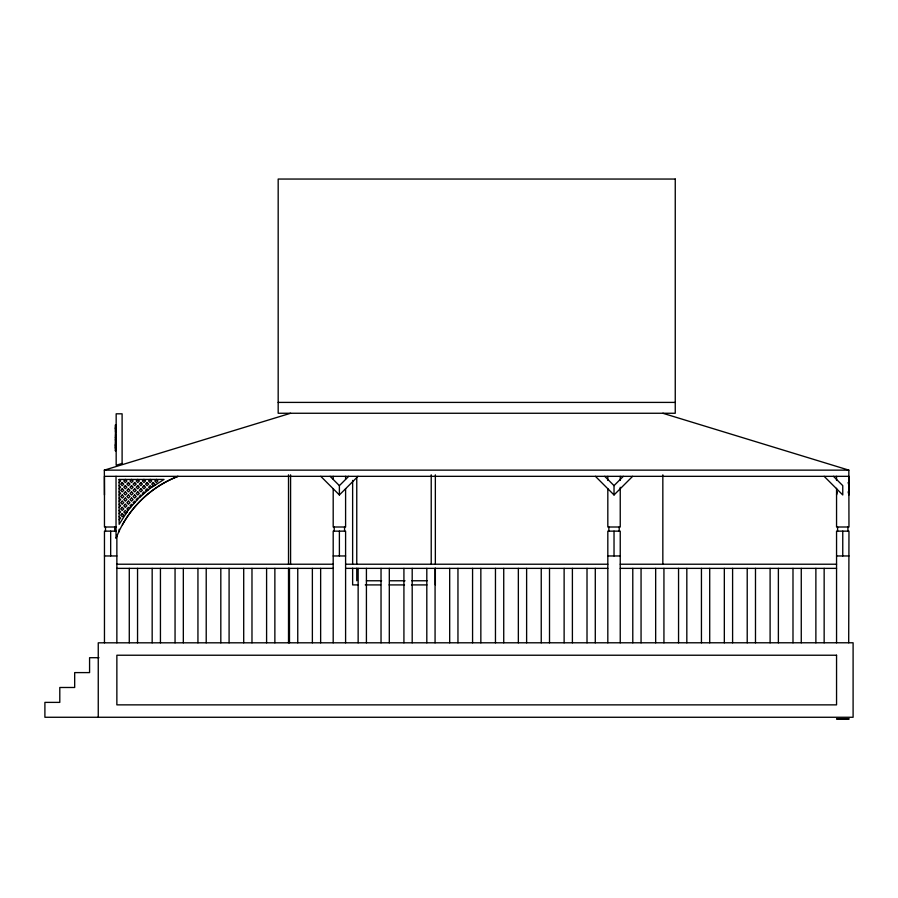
<?xml version="1.0" encoding="UTF-8"?>
<svg xmlns="http://www.w3.org/2000/svg" width="898" height="898" viewBox="0 0 898 898"><rect width="100%" height="100%" fill="white"/><g stroke="black" fill="none" stroke-linecap="round" stroke-linejoin="round"><path stroke-width="1.35" d="M104.46 494.955L104.336 470.137L290.582 413.26M836.554 494.955L837.385 491.846M122.409 524.746A108.052 108.052 0 0 1 178.085 476.333C149.865 487.098 126.831 510.176 116.033 538.385L116.033 476.333M125.922 513.723L127.426 511.377M138.281 498.581L128.122 510.266L119.142 524.32L119.142 479.442L164.02 479.442L149.966 488.422L138.281 498.581L137.753 498.053L136.204 499.602L136.788 500.186M119.142 482.54L120.691 480.991L119.142 479.442M119.142 488.748L120.691 487.199L119.142 485.638M119.142 494.955L120.691 493.395L119.142 491.846M119.142 501.151L120.691 499.602L119.142 498.053M119.142 507.359L120.691 505.81L119.142 504.261M119.142 513.566L120.691 512.006L119.142 510.457M119.142 519.762L120.691 518.213L119.142 516.664M126.921 511.983L125.338 513.566L123.789 512.006L125.338 510.457L126.899 512.006M151.683 487.221L150.157 485.638L148.608 487.199L149.899 488.478M358.01 476.333L339.388 494.955L339.388 485.638L348.693 476.333M632.641 476.333L614.03 494.955L614.03 485.638L623.335 476.333M152.873 486.424L155.197 484.864M848.7 642.777L848.969 531.145L836.554 531.145L836.554 642.822M278.178 402.405L675.251 402.405M115.415 425.338L116.168 425.338M115.415 426.505L116.168 426.505M115.415 427.673L116.168 427.673M115.415 427.908L116.168 427.908M115.415 428.211L116.168 428.211M115.415 428.312L116.168 428.312M115.415 428.75L116.168 428.75M115.415 429.603L116.168 429.603M115.415 430.501L116.168 430.501M115.415 431.534L116.168 431.534M115.415 435.126L116.168 435.193M115.415 436.282L116.168 436.248M115.415 437.449L116.168 437.449M115.415 437.696L116.168 437.696M115.415 439.335L116.168 439.335M115.415 439.537L116.168 439.537M115.415 440.604L116.168 440.604M115.415 441.109L116.168 441.109M115.415 442.388L116.168 442.388M115.415 443.455L116.168 443.455M115.415 444.263L116.168 444.263M115.415 444.678L116.168 444.678M115.415 444.791L116.168 444.791M115.415 445.251L116.168 445.251M115.415 445.397L116.168 445.397M115.415 445.52L116.168 445.52M115.415 446.239L116.168 446.239M115.415 446.441L116.168 446.441M115.415 446.89L116.168 446.89M115.415 447.507L116.168 447.507M115.415 447.608L116.168 447.608M115.415 447.911L116.168 447.911M115.415 448.484L116.168 448.484M115.415 448.978L116.168 448.978M115.415 450.123L116.168 450.123M115.415 450.482L116.168 450.482M104.336 470.137L848.835 470.137L848.969 527.003L836.554 527.003L836.554 488.299M116.033 527.003L104.46 527.003L104.46 476.333L848.969 476.333L848.969 494.955L848.127 491.846M116.033 531.145L104.46 531.145L104.46 642.822M104.46 555.963L116.863 555.963M333.192 555.963L345.595 555.963M607.823 555.963L620.237 555.963M836.554 555.963L848.969 555.963M116.863 564.225L333.192 564.225M345.595 564.225L607.823 564.225M620.237 564.225L836.554 564.225M116.863 568.367L333.192 568.367M345.595 568.367L607.823 568.367M620.237 568.367L836.554 568.367M366.418 580.77L381.583 580.77M389.855 580.77L405.02 580.77M411.913 580.77L427.078 580.77M358.235 584.912L352.633 584.912L352.633 568.187M365.25 584.912L380.673 584.912M389.081 584.912L404.504 584.912M411.52 584.912L426.943 584.912M98.982 657.706L89.576 657.706L89.576 672.602L74.68 672.602L74.68 687.486L59.796 687.486L59.796 702.382L44.9 702.382L44.9 717.266L853.1 717.266L853.1 642.777L98.252 642.822L98.252 717.266M662.836 413.26L848.835 470.137M833.456 476.333L842.762 485.638L842.762 494.955L824.151 476.333M604.724 476.333L614.03 485.638M595.419 476.333L614.03 494.955M330.082 476.333L339.388 485.638M320.777 476.333L339.388 494.955M148.181 489.87L147.059 488.748L145.51 490.297L146.464 491.262M144.758 492.643L143.961 491.846L142.4 493.395L143.096 494.091M141.491 495.584L140.851 494.955L139.302 496.504L139.886 497.088M135.284 501.791L134.655 501.151L133.095 502.7L133.791 503.396M132.343 505.058L131.546 504.261L129.997 505.81L130.962 506.764M129.57 508.481L128.448 507.359L126.899 508.908L128.178 510.199M848.127 482.54L848.969 485.638M847.925 527.003L847.925 531.145M842.762 531.145L842.762 555.963M837.587 527.003L837.587 531.145M836.554 476.333L836.554 480.441M824.151 568.367L824.151 642.822M815.878 568.367L815.878 642.822M801.263 568.367L801.263 642.822M792.99 568.367L792.99 642.822M778.375 568.367L778.375 642.822M770.102 568.367L770.102 642.822M755.487 568.367L755.487 642.822M747.215 568.367L747.215 642.822M732.6 568.367L732.6 642.822M724.327 568.367L724.327 642.822M709.712 568.367L709.712 642.822M701.439 568.367L701.439 642.822M686.824 568.367L686.824 642.822M678.551 568.367L678.551 642.822M663.936 568.367L663.936 642.822M662.836 474.851L662.836 564.427M655.663 568.367L655.663 642.822M641.06 568.367L641.06 642.822M632.787 568.367L632.787 642.822M620.237 476.333L620.237 480.441M620.237 487.288L620.237 527.003L607.823 527.003L607.823 488.658M620.237 642.822L620.237 531.145L607.823 531.145L607.823 642.822M619.205 527.003L619.205 531.145M614.03 531.145L614.03 555.963M608.866 527.003L608.866 531.145M607.823 476.333L607.823 480.441M595.284 568.367L595.284 642.822M587.011 568.367L587.011 642.822M572.396 568.367L572.396 642.822M564.124 568.367L564.124 642.822M549.509 568.367L549.509 642.822M541.236 568.367L541.236 642.822M526.621 568.367L526.621 642.822M518.348 568.367L518.348 642.822M503.733 568.367L503.733 642.822M495.46 568.367L495.46 642.822M480.845 568.367L480.845 642.822M472.573 568.367L472.573 642.822M457.958 568.367L457.958 642.822M449.685 568.367L449.685 642.822M435.35 474.851L435.35 564.011M435.35 568.187L435.35 584.912M435.07 568.367L435.07 642.822M431.22 474.817L431.22 564.045M426.808 568.367L426.808 642.822M412.193 568.367L412.193 642.822M403.92 568.367L403.92 642.822M389.305 568.367L389.305 642.822M381.033 568.367L381.033 642.822M366.418 568.367L366.418 642.822M358.145 568.367L358.145 642.822M356.764 477.601L356.764 564.045M356.764 568.232L356.764 580.77M352.633 480.419L352.633 564.011M345.595 476.333L345.595 479.072M345.595 488.658L345.595 527.003L333.192 527.003L333.192 488.658M345.595 642.822L345.595 531.145L333.192 531.145L333.192 642.822M344.563 527.003L344.563 531.145M339.388 531.145L339.388 555.963M334.224 527.003L334.224 531.145M333.192 476.333L333.192 479.072M320.642 568.367L320.642 642.822M312.369 568.367L312.369 642.822M297.754 568.367L297.754 642.822M290.582 474.851L290.582 564.427M289.482 568.367L289.482 642.822M288.516 474.817L288.516 564.393M288.516 568.187L288.516 642.822M274.867 568.367L274.867 642.822M266.594 568.367L266.594 642.822M251.979 568.367L251.979 642.822M243.706 568.367L243.706 642.822M229.091 568.367L229.091 642.822M220.818 568.367L220.818 642.822M206.214 568.367L206.214 642.822M197.942 568.367L197.942 642.822M183.327 568.367L183.327 642.822M175.054 568.367L175.054 642.822M160.439 568.367L160.439 642.822M152.166 568.367L152.166 642.822M137.551 568.367L137.551 642.822M129.278 568.367L129.278 642.822M119.142 529.27L119.142 531.739M116.863 535.275L116.863 642.822M115.415 424.81L115.415 451.009M114.742 527.003L114.742 531.145M110.667 531.145L110.667 555.963M105.493 527.003L105.493 531.145M122.24 482.54L120.691 484.089L122.24 485.638L123.789 484.089L122.24 482.54M125.338 479.442L123.789 480.991L125.338 482.54L126.899 480.991L125.338 479.442M122.24 488.748L120.691 490.297L122.24 491.846L123.789 490.297L122.24 488.748M125.338 485.638L123.789 487.199L125.338 488.748L126.899 487.199L125.338 485.638M128.448 482.54L126.899 484.089L128.448 485.638L129.997 484.089L128.448 482.54M131.546 479.442L129.997 480.991L131.546 482.54L133.095 480.991L131.546 479.442M122.24 494.955L120.691 496.504L122.24 498.053L123.789 496.504L122.24 494.955M125.338 491.846L123.789 493.395L125.338 494.955L126.899 493.395L125.338 491.846M128.448 488.748L126.899 490.297L128.448 491.846L129.997 490.297L128.448 488.748M131.546 485.638L129.997 487.199L131.546 488.748L133.095 487.199L131.546 485.638M134.655 482.54L133.095 484.089L134.655 485.638L136.204 484.089L134.655 482.54M137.753 479.442L136.204 480.991L137.753 482.54L139.302 480.991L137.753 479.442M122.24 501.151L120.691 502.7L122.24 504.261L123.789 502.7L122.24 501.151M125.338 498.053L123.789 499.602L125.338 501.151L126.899 499.602L125.338 498.053M128.448 494.955L126.899 496.504L128.448 498.053L129.997 496.504L128.448 494.955M131.546 491.846L129.997 493.395L131.546 494.955L133.095 493.395L131.546 491.846M134.655 488.748L133.095 490.297L134.655 491.846L136.204 490.297L134.655 488.748M137.753 485.638L136.204 487.199L137.753 488.748L139.302 487.199L137.753 485.638M140.851 482.54L139.302 484.089L140.851 485.638L142.4 484.089L140.851 482.54M143.961 479.442L142.4 480.991L143.961 482.54L145.51 480.991L143.961 479.442M122.24 507.359L120.691 508.908L122.24 510.457L123.789 508.908L122.24 507.359M125.338 504.261L123.789 505.81L125.338 507.359L126.899 505.81L125.338 504.261M128.448 501.151L126.899 502.7L128.448 504.261L129.997 502.7L128.448 501.151M131.546 498.053L129.997 499.602L131.546 501.151L133.095 499.602L131.546 498.053M134.655 494.955L133.095 496.504L134.655 498.053L136.204 496.504L134.655 494.955M137.753 491.846L136.204 493.395L137.753 494.955L139.302 493.395L137.753 491.846M140.851 488.748L139.302 490.297L140.851 491.846L142.4 490.297L140.851 488.748M143.961 485.638L142.4 487.199L143.961 488.748L145.51 487.199L143.961 485.638M147.059 482.54L145.51 484.089L147.059 485.638L148.608 484.089L147.059 482.54M150.157 479.442L148.608 480.991L150.157 482.54L151.717 480.991L150.157 479.442M122.24 513.566L120.691 515.115L122.24 516.664L123.789 515.115L122.24 513.566M153.266 482.54L151.717 484.089L153.266 485.638L154.815 484.089L153.266 482.54M156.364 479.442L154.815 480.991L156.364 482.54L157.913 480.991L156.364 479.442M122.106 463.447L116.168 465.254L116.168 413.81L122.106 413.81L122.106 463.447M848.969 718.905L836.554 718.95L848.969 718.95M675.251 179.05L278.178 179.05L278.178 413.26L675.251 413.26L675.251 179.05M116.168 438.168L115.415 438.168L116.168 438.258M836.554 655.226L116.863 655.226L116.863 704.863L836.554 704.863L836.554 655.226"/></g></svg>
